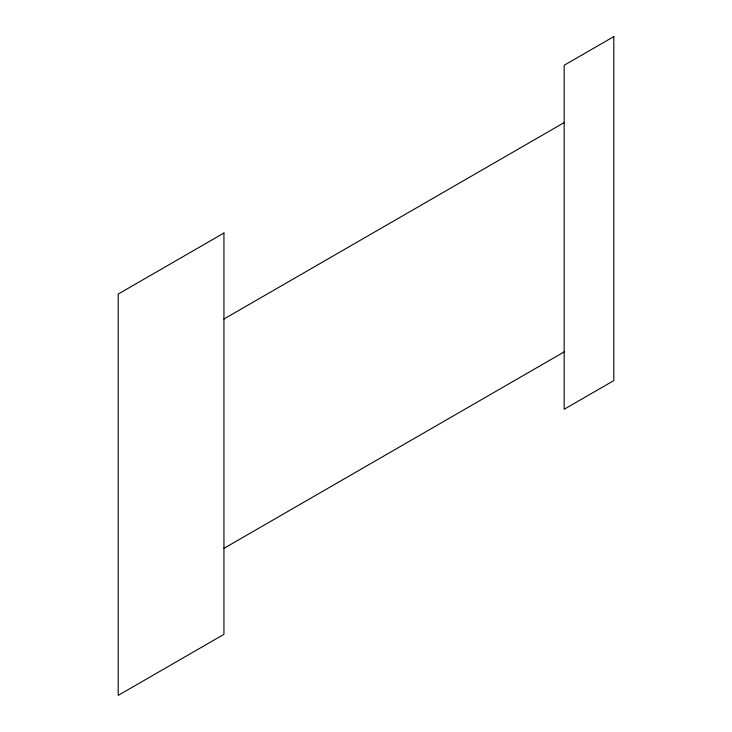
<?xml version="1.0" encoding="UTF-8"?>
<svg xmlns="http://www.w3.org/2000/svg" width="732" height="732" viewBox="0 0 732 732"><rect width="100%" height="100%" fill="white"/><g stroke="black" fill="none" stroke-linecap="round" stroke-linejoin="round"><path stroke-width="1.1" d="M223.946 319.015L564.152 122.601M223.946 548.341L564.152 351.927M223.946 233.014L118.191 294.072L118.191 695.4L223.946 634.342L223.946 233.014M613.809 36.6L564.152 65.267L564.152 409.261L613.809 380.594L613.809 36.6"/></g></svg>
